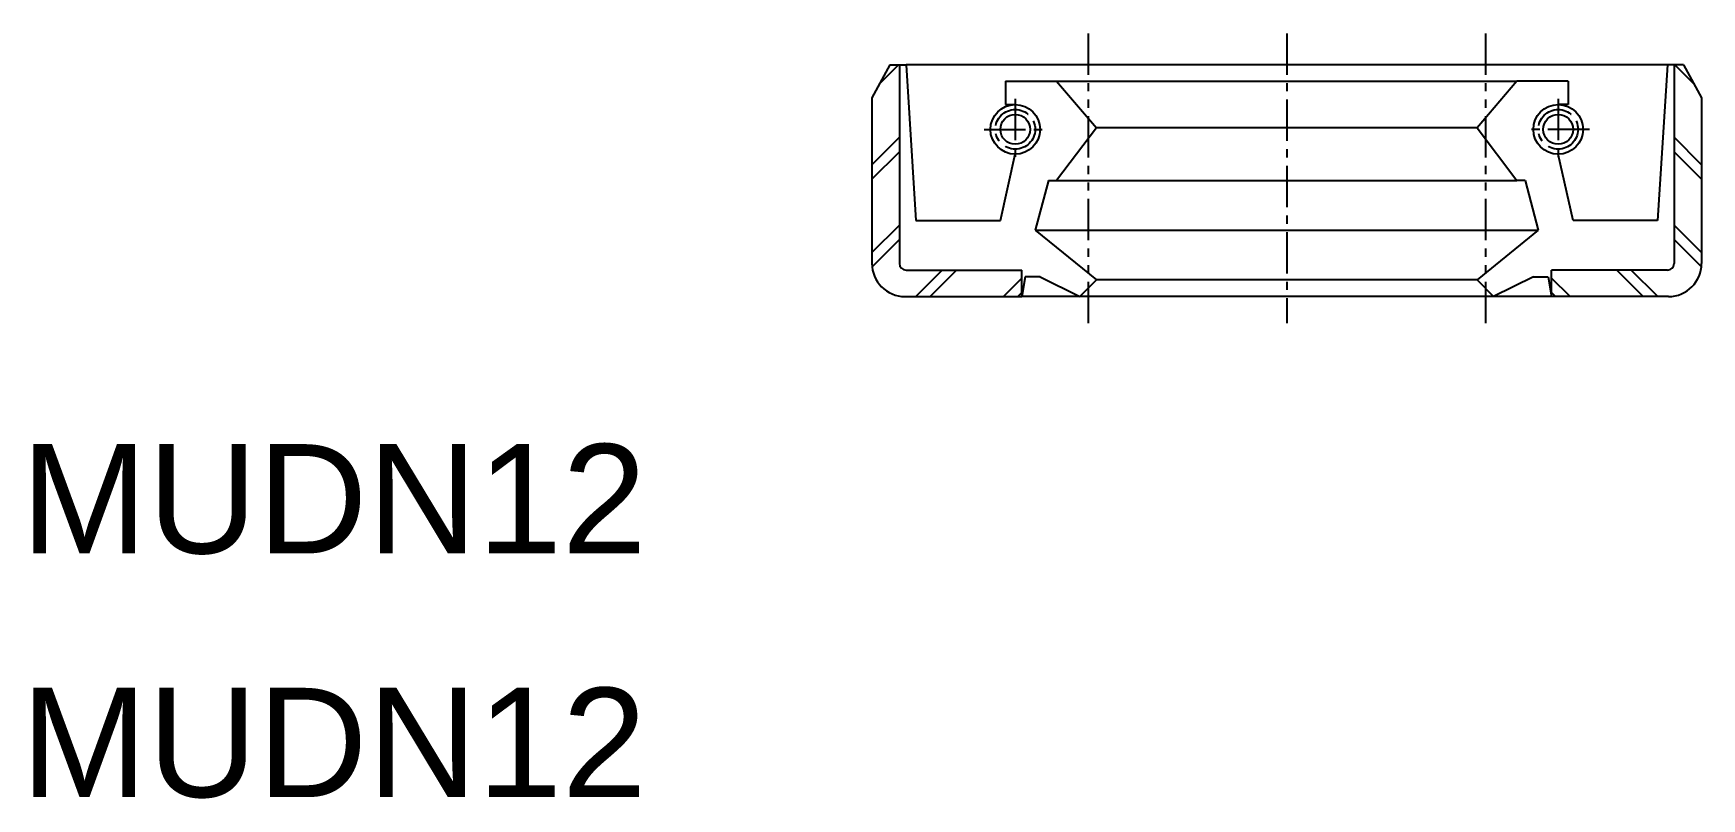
# Model space of a CAD drawing. Extents: x 393.2 to 443.5, y 572.1 to 595.2.
import ezdxf
from ezdxf.enums import TextEntityAlignment as Align

# ---------------------------------------------------------------- set-up
doc = ezdxf.new("R2010")
doc.units = 0
doc.linetypes.add('CENTER', pattern=[2, 1.25, -0.25, 0.25, -0.25])
doc.linetypes.add('PHANTOM', pattern=[2.5, 1.25, -0.25, 0.25, -0.25, 0.25, -0.25])
doc.layers.get('0').update_dxf_attribs({"linetype": 'CONTINUOUS'})
doc.layers.add('CENTER', color=1, linetype='CENTER')

msp = doc.modelspace()

# ---------------------------------------------------------------- linework, layer by layer
at = {"color": 3, "linetype": 'PHANTOM'}
for p, q in [((425.01, 595.241), (425.01, 586.487)), ((437.01, 595.241), (437.01, 586.487))]:
    msp.add_line(p, q, dxfattribs=at)
at = {"color": 7, "linetype": 'CONTINUOUS'}
for p, q in [((419.025, 594.293), (418.478, 593.293)), ((419.025, 594.293), (419.51, 594.293)), ((419.31, 594.293), (419.31, 588.293)), ((419.51, 594.293), (419.81, 589.593)), ((442.51, 594.293), (419.51, 594.293)), ((442.51, 594.293), (442.21, 589.593)), ((442.995, 594.293), (442.51, 594.293)), ((442.71, 594.293), (442.71, 588.293)), ((442.995, 594.293), (443.543, 593.293)), ((422.51, 593.793), (424.06, 593.793)), ((422.51, 593.793), (422.51, 593.093)), ((424.06, 593.793), (425.26, 592.393)), ((424.06, 593.793), (437.96, 593.793)), ((437.96, 593.793), (436.76, 592.393)), ((439.51, 593.793), (437.96, 593.793)), ((439.51, 593.793), (439.51, 593.093)), ((418.478, 593.293), (418.478, 588.293)), ((443.543, 593.293), (443.543, 588.293)), ((422.51, 593.093), (422.81, 593.093)), ((439.51, 593.093), (439.21, 593.093)), ((425.26, 592.393), (424.06, 590.793)), ((436.76, 592.393), (425.26, 592.393)), ((436.76, 592.393), (437.96, 590.793)), ((422.36, 589.593), (422.81, 591.593)), ((439.66, 589.593), (439.21, 591.593)), ((423.81, 590.793), (423.41, 589.293)), ((423.81, 590.793), (424.06, 590.793)), ((424.06, 590.793), (437.96, 590.793)), ((438.21, 590.793), (437.96, 590.793)), ((438.21, 590.793), (438.61, 589.293)), ((419.81, 589.593), (422.36, 589.593)), ((423.41, 589.293), (425.26, 587.793)), ((423.41, 589.293), (438.61, 589.293)), ((438.61, 589.293), (436.76, 587.793)), ((442.21, 589.593), (439.66, 589.593)), ((419.51, 588.093), (423.01, 588.093)), ((423.01, 587.293), (423.01, 588.093)), ((442.51, 588.093), (439.01, 588.093)), ((439.01, 587.293), (439.01, 588.093)), ((423.56, 587.893), (423.11, 587.893)), ((425.26, 587.793), (424.76, 587.293)), ((436.76, 587.793), (425.26, 587.793)), ((436.76, 587.793), (437.26, 587.293)), ((438.46, 587.893), (438.91, 587.893)), ((419.478, 587.293), (423.01, 587.293)), ((439.01, 587.293), (423.01, 587.293)), ((442.543, 587.293), (439.01, 587.293))]:
    msp.add_line(p, q, dxfattribs=at)
at = {"color": 3, "linetype": 'CONTINUOUS'}
for p, q in [((418.712, 593.721), (419.284, 594.293)), ((443.309, 593.721), (442.736, 594.293)), ((418.478, 591.273), (419.31, 592.105)), ((418.478, 590.835), (419.31, 591.668)), ((443.543, 591.273), (442.71, 592.105)), ((443.543, 590.835), (442.71, 591.668)), ((418.478, 588.621), (419.31, 589.453)), ((443.543, 588.621), (442.71, 589.453)), ((418.483, 588.189), (419.31, 589.016)), ((443.537, 588.189), (442.71, 589.016)), ((419.815, 587.307), (420.602, 588.093)), ((420.239, 587.293), (421.039, 588.093)), ((441.781, 587.293), (440.981, 588.093)), ((442.206, 587.307), (441.419, 588.093)), ((422.453, 587.293), (423.01, 587.85)), ((439.567, 587.293), (439.01, 587.85)), ((422.891, 587.293), (423.01, 587.413)), ((439.13, 587.293), (439.01, 587.413))]:
    msp.add_line(p, q, dxfattribs=at)
for p, q in [((423.11, 587.893), (423.01, 587.293)), ((423.56, 587.893), (424.76, 587.293)), ((438.46, 587.893), (437.26, 587.293)), ((438.91, 587.893), (439.01, 587.293))]:
    msp.add_line(p, q)
at = {"color": 7, "linetype": 'CONTINUOUS'}
for centre, radius in [((422.81, 592.343), 0.75), ((422.81, 592.343), 0.45), ((439.21, 592.343), 0.75), ((439.21, 592.343), 0.45)]:
    msp.add_circle(centre, radius, dxfattribs=at)
for centre, radius, start, end in [((419.478, 588.293), 1, 180, 270), ((419.51, 588.293), 0.2, 180, 270), ((442.51, 588.293), 0.2, 270, 0), ((442.543, 588.293), 1, 270, 0)]:
    msp.add_arc(centre, radius, start, end, dxfattribs=at)
at = {"layer": 'CENTER', "color": 1, "linetype": 'CENTER'}
for p, q in [((431.01, 595.241), (431.01, 586.487)), ((422.81, 593.266), (422.81, 591.405)), ((439.21, 593.266), (439.21, 591.405)), ((421.87, 592.343), (423.815, 592.343)), ((440.151, 592.343), (438.205, 592.343))]:
    msp.add_line(p, q, dxfattribs=at)
for centre in [(422.81, 592.343), (439.21, 592.343)]:
    msp.add_circle(centre, 0.6, dxfattribs=at)

# ---------------------------------------------------------------- texts
at = {"color": 7, "linetype": 'CONTINUOUS', "width": 1.041667}
for p in [(392.773, 578.547), (392.773, 571.187)]:
    msp.add_text('MUDN12', height=3.3, dxfattribs=at).set_placement(p, align=Align.BOTTOM_LEFT)

doc.saveas('drawing.dxf')
